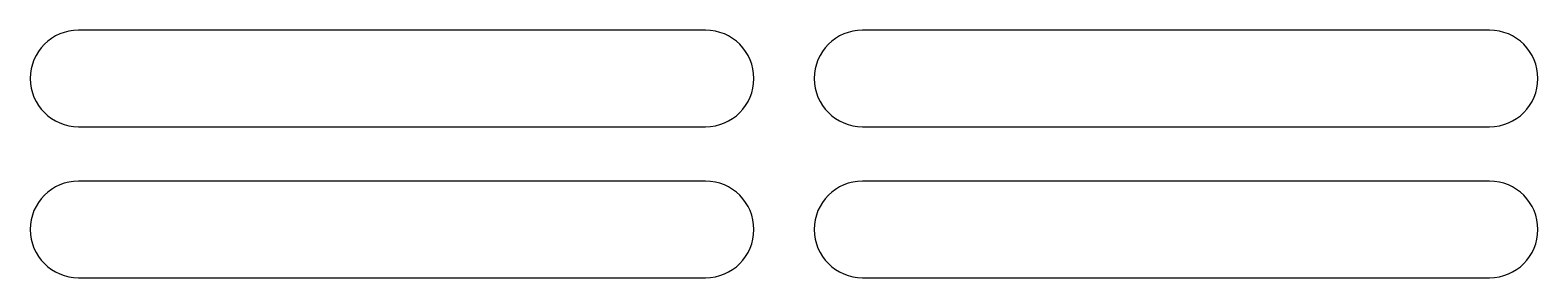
# Model space of a CAD drawing. Header units: millimetres. Extents: x 361 to 5577, y 463 to 3774.
# Drawn here: x 3837.2 to 3962.2, y 3107.3 to 3127.8 of the extents above; entities that cross this region are included whole.
import ezdxf

# ---------------------------------------------------------------- set-up
doc = ezdxf.new("R2010")
doc.units = ezdxf.units.MM
doc.header["$LTSCALE"] = 330
doc.layers.get('0').update_dxf_attribs({"linetype": 'CONTINUOUS'})

msp = doc.modelspace()

# ---------------------------------------------------------------- linework, layer by layer
at = {"color": 7, "linetype": 'Continuous'}
for p, q in [((3893.23, 3127.81), (3841.23, 3127.81)), ((3958.23, 3127.81), (3906.23, 3127.81)), ((3841.23, 3119.81), (3893.23, 3119.81)), ((3906.23, 3119.81), (3958.23, 3119.81)), ((3893.23, 3115.31), (3841.23, 3115.31)), ((3958.23, 3115.31), (3906.23, 3115.31)), ((3841.23, 3107.31), (3893.23, 3107.31)), ((3906.23, 3107.31), (3958.23, 3107.31))]:
    msp.add_line(p, q, dxfattribs=at)
for centre, start, end in [((3841.23, 3123.81), 90, 270), ((3893.23, 3123.81), 270, 90), ((3906.23, 3123.81), 90, 270), ((3958.23, 3123.81), 270, 90), ((3841.23, 3111.31), 90, 270), ((3893.23, 3111.31), 270, 90), ((3906.23, 3111.31), 90, 270), ((3958.23, 3111.31), 270, 90)]:
    msp.add_arc(centre, 4, start, end, dxfattribs=at)

doc.saveas('drawing.dxf')
